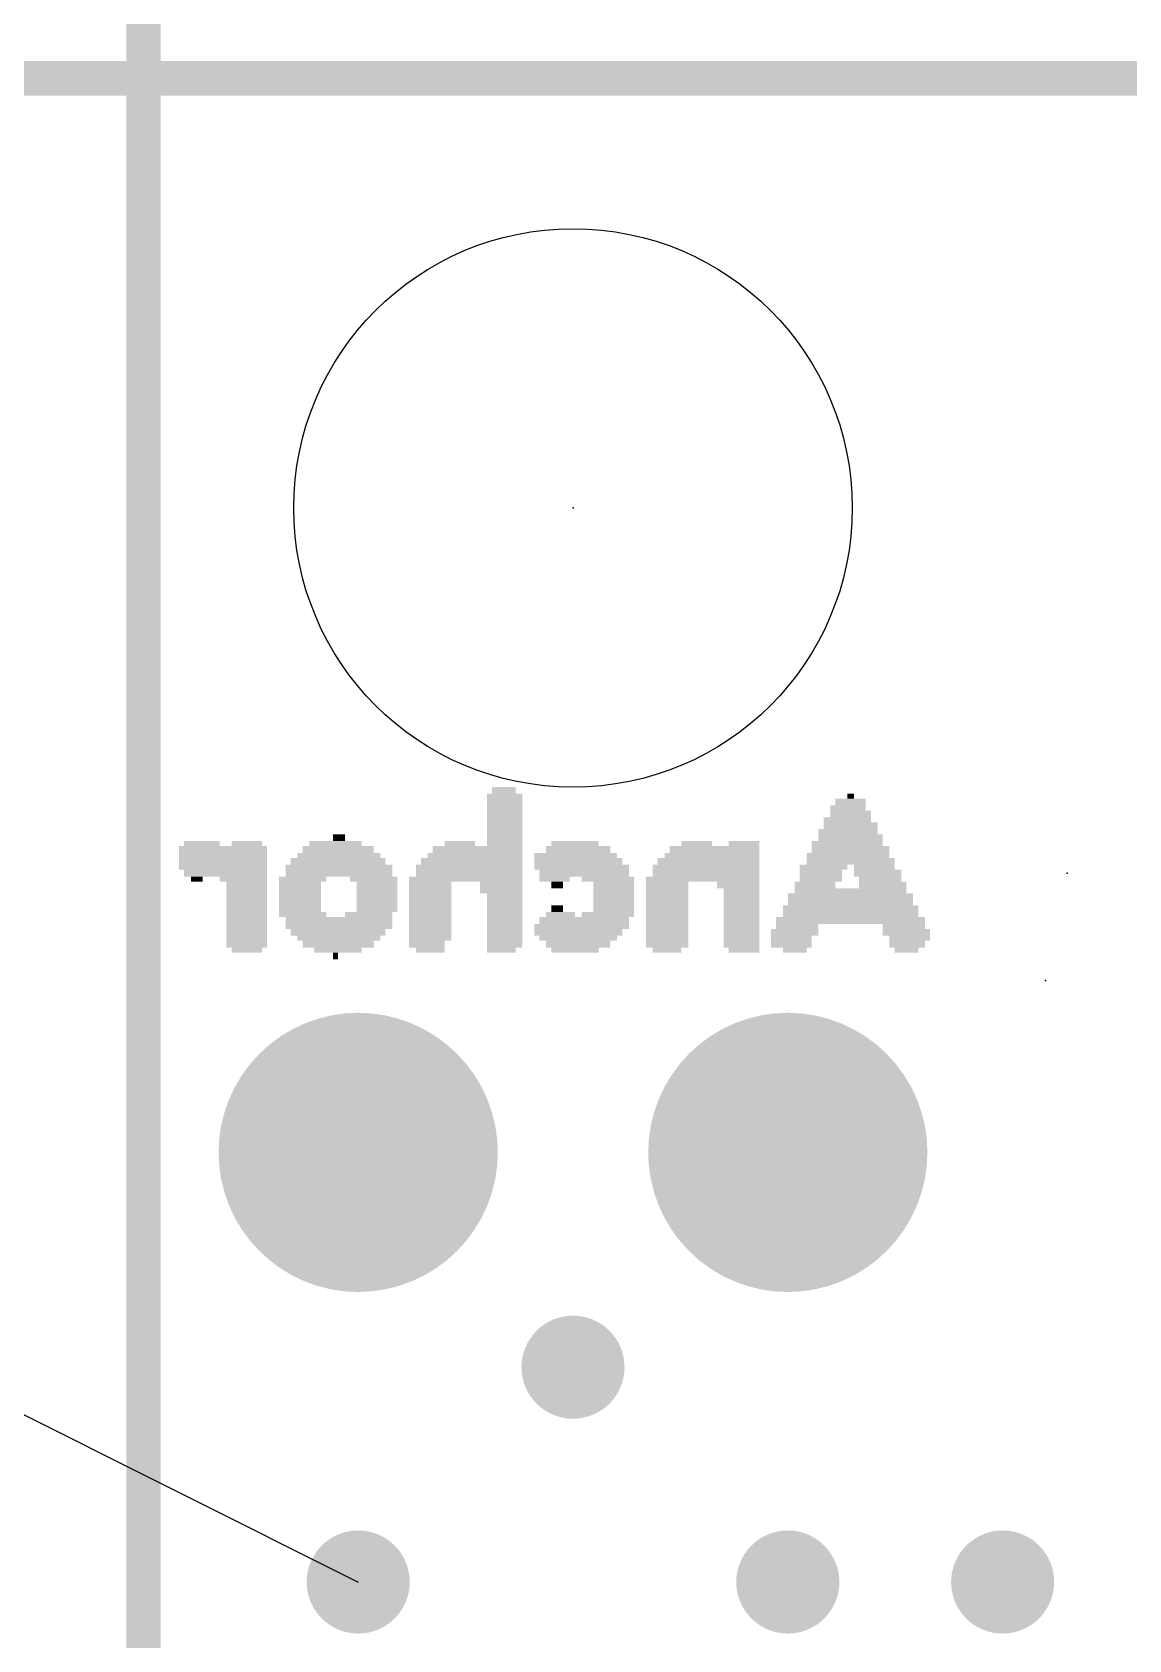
# Model space of a CAD drawing. Extents: x -17 to 166, y -13 to 51.
# Drawn here: x 24.74 to 31.23, y 13.63 to 23.13 of the extents above; entities that cross this region are included whole.
import ezdxf

# ---------------------------------------------------------------- set-up
doc = ezdxf.new("R2010")
doc.units = 0
for name, color, linetype in [('1', 12, 'CONTINUOUS'), ('16', 132, 'CONTINUOUS'), ('18', 110, 'CONTINUOUS'), ('19', 53, 'CONTINUOUS'), ('20', 31, 'CONTINUOUS'), ('22', 40, 'CONTINUOUS'), ('23', 53, 'CONTINUOUS'), ('24', 53, 'CONTINUOUS')]:
    doc.layers.add(name, color=color, linetype=linetype)

# ---------------------------------------------------------------- blocks, each defined once
blk = doc.blocks.new('RECT')
blk.add_solid([(-0.5, -0.5), (0.5, -0.5), (-0.5, 0.5), (0.5, 0.5)])
blk = doc.blocks.new('ROUNDV')
at = {"const_width": 0.5}
blk.add_lwpolyline([(0, -0.25, 1), (0, 0.25, 1), (0, -0.25)], format="xyb", dxfattribs=at)

msp = doc.modelspace()

# ---------------------------------------------------------------- linework, layer by layer
at = {"layer": '1', "const_width": 0.2032}
for points in [[(25.4, 22.86), (25.4, 35.56)], [(25.4, 35.56), (25.4, 22.86)], [(0, 22.86), (25.4, 22.86)], [(25.4, 22.86), (0, 22.86)], [(48.26, 22.86), (25.4, 22.86)], [(25.4, 22.86), (25.4, 0)], [(25.4, 0), (25.4, 22.86)], [(25.4, 22.86), (48.26, 22.86)]]:
    msp.add_lwpolyline(points, dxfattribs=at)
at = {"layer": '1', "const_width": 0.1016}
for points in [[(25.4, 22.9108, 1), (25.4, 22.8092)], [(25.4508, 22.86, 1), (25.3492, 22.86)], [(25.4508, 22.86, 1), (25.3492, 22.86)], [(25.4, 22.9108, 1), (25.4, 22.8092)], [(25.3492, 22.86, 1), (25.4508, 22.86)], [(25.3492, 22.86, 1), (25.4508, 22.86)], [(25.4, 22.8092, 1), (25.4, 22.9108)], [(25.4, 22.8092, 1), (25.4, 22.9108)]]:
    msp.add_lwpolyline(points, format="xyb", dxfattribs=at)
at = {"layer": '16', "const_width": 0.2032}
for points in [[(25.4, 22.86), (25.4, 35.56)], [(25.4, 35.56), (25.4, 22.86)], [(0, 22.86), (25.4, 22.86)], [(25.4, 22.86), (0, 22.86)], [(48.26, 22.86), (25.4, 22.86)], [(25.4, 22.86), (25.4, 0)], [(25.4, 0), (25.4, 22.86)], [(25.4, 22.86), (48.26, 22.86)]]:
    msp.add_lwpolyline(points, dxfattribs=at)
at = {"layer": '16', "const_width": 0.1016}
for points in [[(25.4, 22.9108, 1), (25.4, 22.8092)], [(25.4508, 22.86, 1), (25.3492, 22.86)], [(25.4508, 22.86, 1), (25.3492, 22.86)], [(25.4, 22.9108, 1), (25.4, 22.8092)], [(25.3492, 22.86, 1), (25.4508, 22.86)], [(25.3492, 22.86, 1), (25.4508, 22.86)], [(25.4, 22.8092, 1), (25.4, 22.9108)], [(25.4, 22.8092, 1), (25.4, 22.9108)]]:
    msp.add_lwpolyline(points, format="xyb", dxfattribs=at)
at = {"layer": '19'}
msp.add_line((21.59, 16.51), (26.67, 13.97), dxfattribs=at)
at = {"layer": '20', "const_width": 0.2032}
for points in [[(25.4, 35.56), (25.4, 0)], [(0, 22.86), (60.96, 22.86)]]:
    msp.add_lwpolyline(points, dxfattribs=at)
at = {"layer": '20'}
msp.add_circle((27.94, 20.32), 1.651, dxfattribs=at)
at = {"layer": '23'}
for p in [(27.94, 20.32), (30.734, 17.526)]:
    msp.add_point(p, dxfattribs=at)
at = {"layer": '24'}
msp.add_point((30.861, 18.161), dxfattribs=at)

# ---------------------------------------------------------------- block references
at = {"layer": '18'}
for p, xscale, yscale in [((26.67, 16.51), 1.651, 1.651), ((26.67, 16.51), 1.651, 1.651), ((29.21, 16.51), 1.651, 1.651), ((29.21, 16.51), 1.651, 1.651), ((27.94, 15.24), 0.6096, 0.6096), ((27.94, 15.24), 0.6096, 0.6096), ((26.67, 13.97), 0.6096, 0.6096), ((26.67, 13.97), 0.6096, 0.6096), ((29.21, 13.97), 0.6096, 0.6096), ((29.21, 13.97), 0.6096, 0.6096), ((30.48, 13.97), 0.6096, 0.6096), ((30.48, 13.97), 0.6096, 0.6096)]:
    msp.add_blockref('ROUNDV', p, dxfattribs=dict(at, xscale=xscale, yscale=yscale))
at = {"layer": '22', "rotation": 180}
for p, xscale, yscale in [((27.536, 18.616), 0.21, 0.03), ((27.531, 18.651), 0.14, 0.04), ((29.581, 18.616), 0.04, 0.03), ((27.536, 18.581), 0.21, 0.04), ((27.536, 18.546), 0.21, 0.03), ((29.566, 18.546), 0.21, 0.03), ((29.581, 18.581), 0.18, 0.04), ((27.536, 18.511), 0.21, 0.04), ((27.536, 18.476), 0.21, 0.03), ((27.536, 18.441), 0.21, 0.04), ((29.561, 18.476), 0.28, 0.03), ((29.581, 18.441), 0.32, 0.04), ((29.581, 18.511), 0.24, 0.04), ((25.746, 18.336), 0.21, 0.03), ((26.011, 18.336), 0.18, 0.03), ((26.536, 18.336), 0.31, 0.03), ((26.556, 18.371), 0.07, 0.04), ((27.271, 18.336), 0.18, 0.03), ((27.536, 18.406), 0.21, 0.03), ((27.536, 18.371), 0.21, 0.04), ((27.536, 18.336), 0.21, 0.03), ((27.951, 18.336), 0.28, 0.03), ((28.671, 18.336), 0.18, 0.03), ((28.951, 18.336), 0.18, 0.03), ((29.561, 18.336), 0.42, 0.03), ((29.566, 18.406), 0.35, 0.03), ((29.581, 18.371), 0.38, 0.04), ((25.871, 18.301), 0.52, 0.04), ((25.871, 18.266), 0.52, 0.03), ((25.871, 18.231), 0.52, 0.04), ((26.551, 18.231), 0.56, 0.04), ((26.556, 18.266), 0.49, 0.03), ((26.551, 18.301), 0.42, 0.04), ((27.341, 18.231), 0.6, 0.04), ((27.361, 18.266), 0.56, 0.03), ((27.376, 18.301), 0.53, 0.04), ((27.956, 18.266), 0.49, 0.03), ((27.971, 18.231), 0.52, 0.04), ((27.971, 18.301), 0.38, 0.04), ((28.741, 18.231), 0.6, 0.04), ((28.761, 18.266), 0.56, 0.03), ((28.776, 18.301), 0.53, 0.04), ((29.566, 18.266), 0.49, 0.03), ((29.581, 18.231), 0.52, 0.04), ((29.581, 18.301), 0.46, 0.04), ((25.871, 18.196), 0.52, 0.03), ((25.886, 18.161), 0.49, 0.04), ((26.556, 18.196), 0.63, 0.03), ((26.556, 18.161), 0.63, 0.04), ((27.326, 18.196), 0.63, 0.03), ((27.326, 18.161), 0.63, 0.04), ((27.991, 18.196), 0.56, 0.03), ((28.006, 18.161), 0.53, 0.04), ((28.726, 18.196), 0.63, 0.03), ((28.726, 18.161), 0.63, 0.04), ((29.421, 18.196), 0.28, 0.03), ((29.406, 18.161), 0.25, 0.04), ((29.721, 18.196), 0.24, 0.03), ((29.741, 18.161), 0.28, 0.04), ((25.716, 18.126), 0.07, 0.03), ((25.991, 18.126), 0.28, 0.03), ((26.011, 18.091), 0.24, 0.04), ((26.011, 18.056), 0.24, 0.03), ((26.341, 18.126), 0.28, 0.03), ((26.326, 18.091), 0.25, 0.04), ((26.326, 18.056), 0.25, 0.03), ((26.761, 18.126), 0.28, 0.03), ((26.781, 18.091), 0.24, 0.04), ((26.781, 18.056), 0.24, 0.03), ((27.306, 18.126), 0.67, 0.03), ((27.096, 18.091), 0.25, 0.04), ((27.096, 18.056), 0.25, 0.03), ((27.516, 18.091), 0.25, 0.04), ((27.516, 18.056), 0.25, 0.03), ((27.831, 18.126), 0.18, 0.03), ((27.846, 18.091), 0.07, 0.04), ((28.146, 18.126), 0.31, 0.03), ((28.181, 18.091), 0.24, 0.04), ((28.181, 18.056), 0.24, 0.03), ((28.706, 18.126), 0.67, 0.03), ((28.496, 18.091), 0.25, 0.04), ((28.496, 18.056), 0.25, 0.03), ((28.916, 18.091), 0.25, 0.04), ((28.936, 18.056), 0.21, 0.03), ((29.371, 18.091), 0.24, 0.04), ((29.581, 18.056), 0.66, 0.03), ((29.406, 18.126), 0.25, 0.03), ((29.756, 18.126), 0.25, 0.03), ((29.771, 18.091), 0.28, 0.04), ((26.011, 18.021), 0.24, 0.04), ((26.011, 17.986), 0.24, 0.03), ((26.011, 17.951), 0.24, 0.04), ((26.326, 18.021), 0.25, 0.04), ((26.326, 17.986), 0.25, 0.03), ((26.326, 17.951), 0.25, 0.04), ((26.781, 18.021), 0.24, 0.04), ((26.781, 17.986), 0.24, 0.03), ((26.781, 17.951), 0.24, 0.04), ((27.096, 18.021), 0.25, 0.04), ((27.096, 17.986), 0.25, 0.03), ((27.096, 17.951), 0.25, 0.04), ((27.536, 18.021), 0.21, 0.04), ((27.536, 17.986), 0.21, 0.03), ((27.536, 17.951), 0.21, 0.04), ((27.846, 17.951), 0.07, 0.04), ((28.181, 18.021), 0.24, 0.04), ((28.181, 17.986), 0.24, 0.03), ((28.181, 17.951), 0.24, 0.04), ((28.496, 18.021), 0.25, 0.04), ((28.496, 17.986), 0.25, 0.03), ((28.496, 17.951), 0.25, 0.04), ((28.936, 18.021), 0.21, 0.04), ((28.936, 17.986), 0.21, 0.03), ((28.936, 17.951), 0.21, 0.04), ((29.581, 17.951), 0.8, 0.04), ((29.581, 18.021), 0.74, 0.04), ((29.581, 17.986), 0.74, 0.03), ((26.011, 17.916), 0.24, 0.03), ((26.011, 17.881), 0.24, 0.04), ((26.341, 17.916), 0.28, 0.03), ((26.556, 17.881), 0.63, 0.04), ((26.731, 17.916), 0.28, 0.03), ((27.096, 17.916), 0.25, 0.03), ((27.096, 17.881), 0.25, 0.04), ((27.536, 17.916), 0.21, 0.03), ((27.536, 17.881), 0.21, 0.04), ((28.006, 17.881), 0.53, 0.04), ((27.866, 17.916), 0.17, 0.03), ((28.146, 17.916), 0.31, 0.03), ((28.496, 17.916), 0.25, 0.03), ((28.496, 17.881), 0.25, 0.04), ((28.936, 17.916), 0.21, 0.03), ((28.936, 17.881), 0.21, 0.04), ((29.581, 17.881), 0.88, 0.04), ((29.581, 17.916), 0.8, 0.03), ((26.011, 17.846), 0.24, 0.03), ((26.011, 17.811), 0.24, 0.04), ((26.011, 17.776), 0.24, 0.03), ((26.556, 17.846), 0.63, 0.03), ((26.551, 17.811), 0.56, 0.04), ((26.556, 17.776), 0.49, 0.03), ((27.096, 17.846), 0.25, 0.03), ((27.096, 17.811), 0.25, 0.04), ((27.096, 17.776), 0.25, 0.03), ((27.536, 17.846), 0.21, 0.03), ((27.536, 17.811), 0.21, 0.04), ((27.536, 17.776), 0.21, 0.03), ((27.991, 17.846), 0.56, 0.03), ((27.971, 17.811), 0.52, 0.04), ((27.971, 17.776), 0.46, 0.03), ((28.496, 17.846), 0.25, 0.03), ((28.496, 17.811), 0.25, 0.04), ((28.496, 17.776), 0.25, 0.03), ((28.936, 17.846), 0.21, 0.03), ((28.936, 17.811), 0.21, 0.04), ((28.936, 17.776), 0.21, 0.03), ((29.251, 17.811), 0.28, 0.04), ((29.231, 17.776), 0.24, 0.03), ((29.266, 17.846), 0.25, 0.03), ((29.896, 17.846), 0.25, 0.03), ((29.911, 17.811), 0.28, 0.04), ((29.931, 17.776), 0.24, 0.03), ((26.011, 17.741), 0.24, 0.04), ((26.011, 17.706), 0.18, 0.03), ((26.551, 17.741), 0.42, 0.04), ((26.551, 17.706), 0.28, 0.03), ((26.536, 17.671), 0.03, 0.04), ((27.076, 17.741), 0.21, 0.04), ((27.096, 17.706), 0.17, 0.03), ((27.536, 17.741), 0.21, 0.04), ((27.516, 17.706), 0.17, 0.03), ((27.971, 17.741), 0.38, 0.04), ((27.951, 17.706), 0.28, 0.03), ((28.496, 17.741), 0.25, 0.04), ((28.496, 17.706), 0.17, 0.03), ((28.936, 17.741), 0.21, 0.04), ((28.951, 17.706), 0.18, 0.03), ((29.231, 17.741), 0.24, 0.04), ((29.251, 17.706), 0.14, 0.03), ((29.916, 17.741), 0.21, 0.04), ((29.911, 17.706), 0.14, 0.03)]:
    msp.add_blockref('RECT', p, dxfattribs=dict(at, xscale=xscale, yscale=yscale))

doc.saveas('drawing.dxf')
